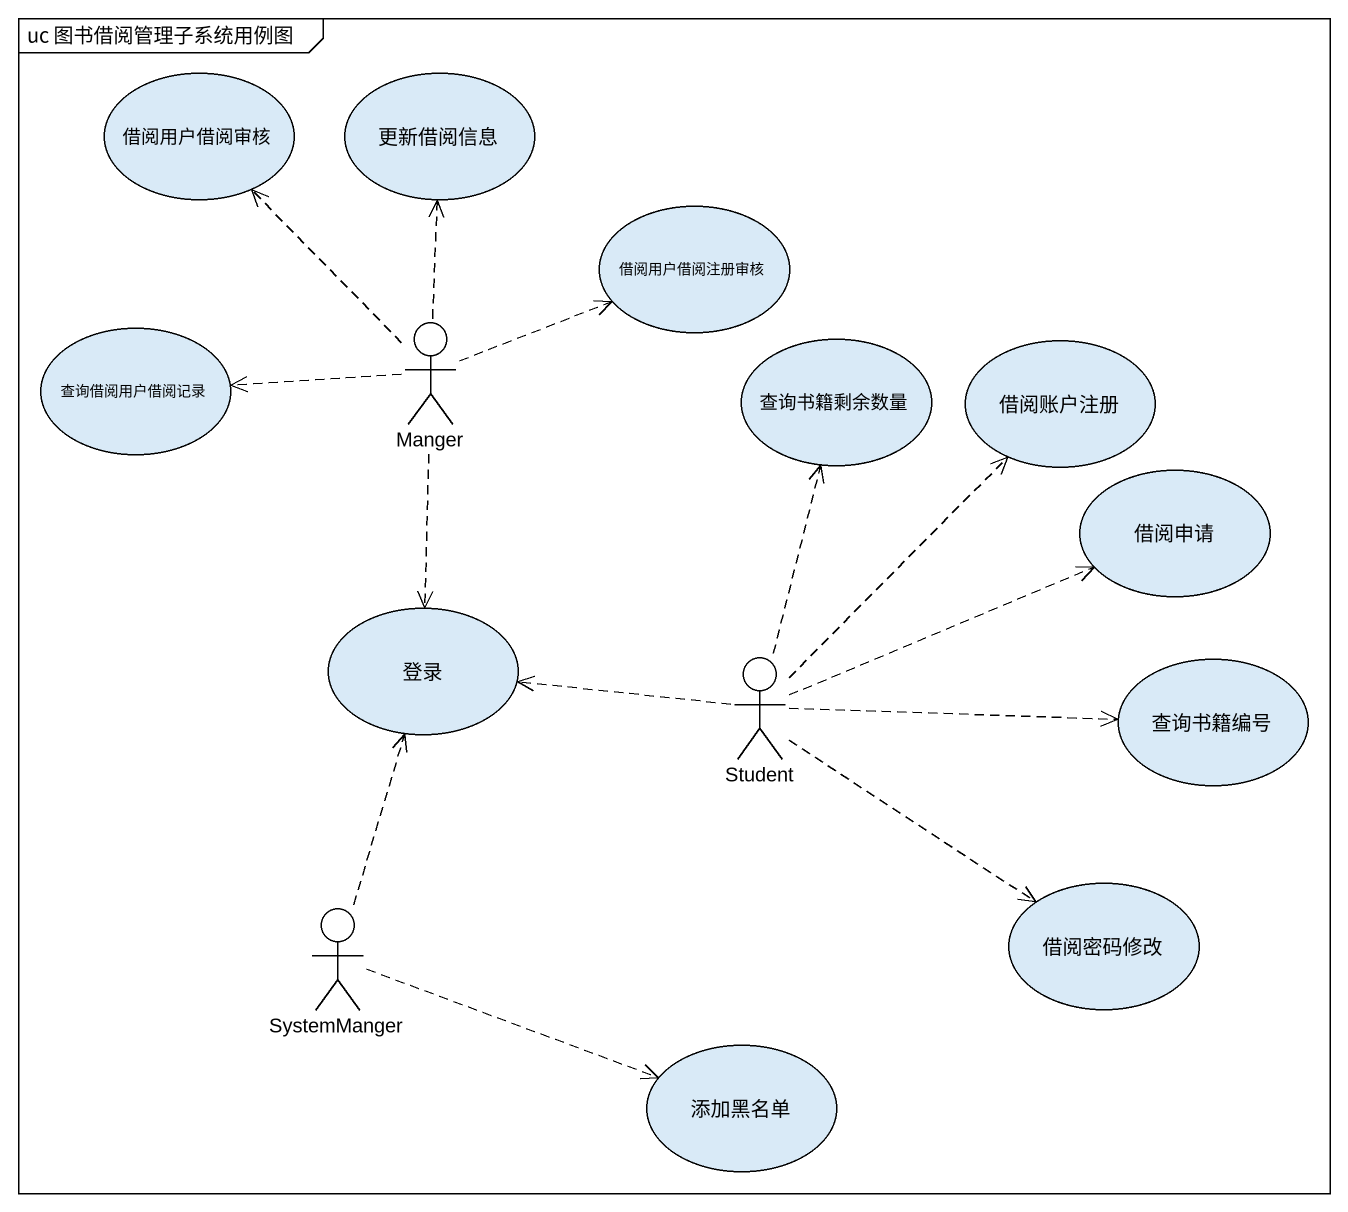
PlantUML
@startuml
mainframe uc 图书借阅管理子系统用例图
usecase 借阅用户借阅审核
usecase 更新借阅信息
usecase 借阅用户借阅注册审核
usecase 查询借阅用户借阅记录
actor Manger
usecase 查询书籍剩余数量
usecase 借阅账户注册
usecase 借阅申请
usecase 登录
actor Student
usecase 查询书籍编号
usecase 借阅密码修改
actor SystemManger
usecase 添加黑名单
Manger .up.> 借阅用户借阅审核
Manger .up.> 更新借阅信息
Manger .right.> 借阅用户借阅注册审核
Manger .left.> 查询借阅用户借阅记录
Manger ..> 登录
Student .up.> 查询书籍剩余数量
Student .up.> 借阅账户注册
Student .right.> 借阅申请
Student .left.> 登录
Student .right.> 查询书籍编号
Student ..> 借阅密码修改
SystemManger .up.> 登录
SystemManger .right.> 添加黑名单
@enduml
